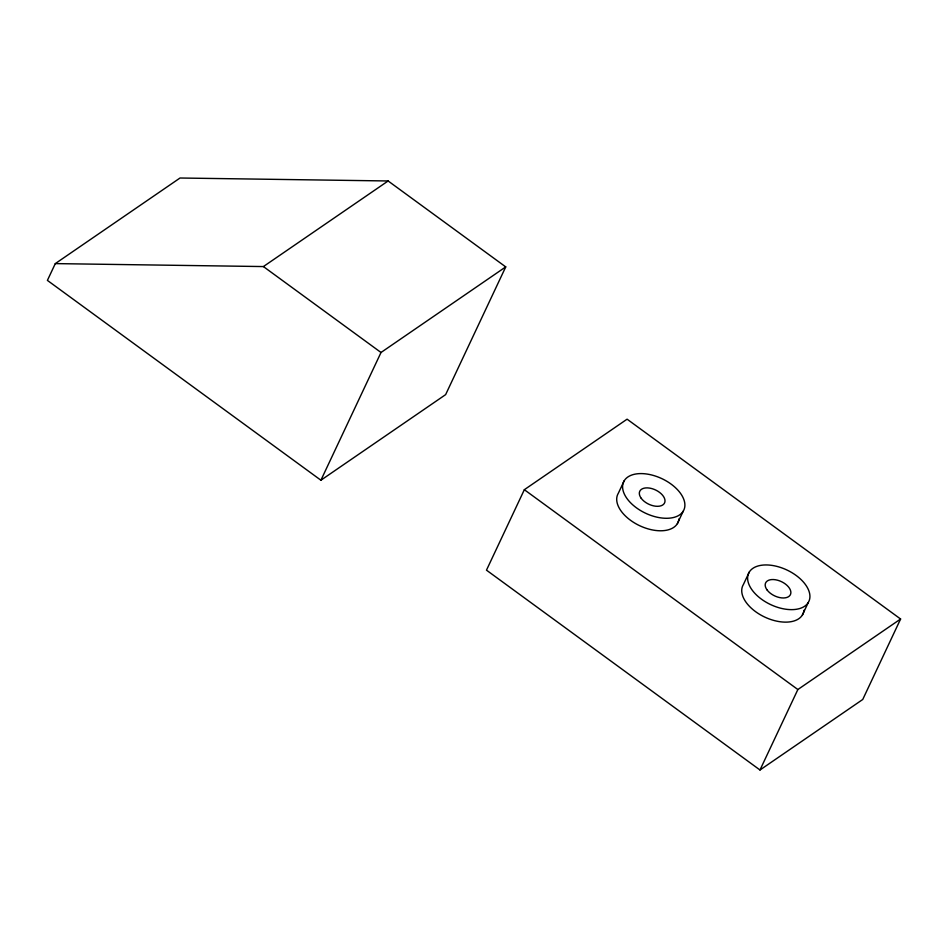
<?xml version="1.0" encoding="UTF-8"?>
<svg xmlns="http://www.w3.org/2000/svg" width="948" height="948" viewBox="0 0 948 948"><rect width="100%" height="100%" fill="white"/><g stroke="black" fill="none" stroke-linecap="round" stroke-linejoin="round"><path stroke-width="1.42" d="M55.304 263.603L47.4 280.395L320.91 480.221L445.631 394.629L505.734 266.898L388.123 180.973L180.025 178.011L55.304 263.603L263.402 266.566L388.123 180.973M320.91 480.221L381.013 352.49L505.734 266.898M524.339 489.701L486.478 570.163L759.988 769.989L862.739 699.482L900.6 619.02L627.09 419.182L524.339 489.701L797.861 689.528L900.6 619.02M624.222 480.719L618.345 493.221A33.239 19.114 25.2 0 0 641.784 526.65A33.239 19.114 25.2 0 0 678.946 518.888M677.358 523.651L683.247 511.15A33.239 19.114 25.2 0 0 647.65 474.154A33.239 19.114 25.2 0 0 630.313 502.511A33.239 19.114 25.2 0 0 683.247 511.15M749.264 572.071L743.374 584.572A33.239 19.114 25.2 0 0 766.814 618.001A33.239 19.114 25.2 0 0 803.987 610.239M802.399 614.991L808.277 602.501A33.239 19.114 25.2 0 0 772.691 565.506A33.239 19.114 25.2 0 0 755.343 593.863A33.239 19.114 25.2 0 0 808.277 602.501M759.988 769.989L797.861 689.528M263.402 266.566L381.013 352.49M767.074 589.952A13.722 7.892 25.2 0 0 789.34 596.079A13.722 7.892 25.2 0 0 777.656 580.235A13.722 7.892 25.2 0 0 767.074 589.952M641.215 498.293A13.722 7.892 25.2 0 0 663.481 504.407A13.722 7.892 25.2 0 0 651.797 488.576A13.722 7.892 25.2 0 0 641.215 498.293"/></g></svg>
